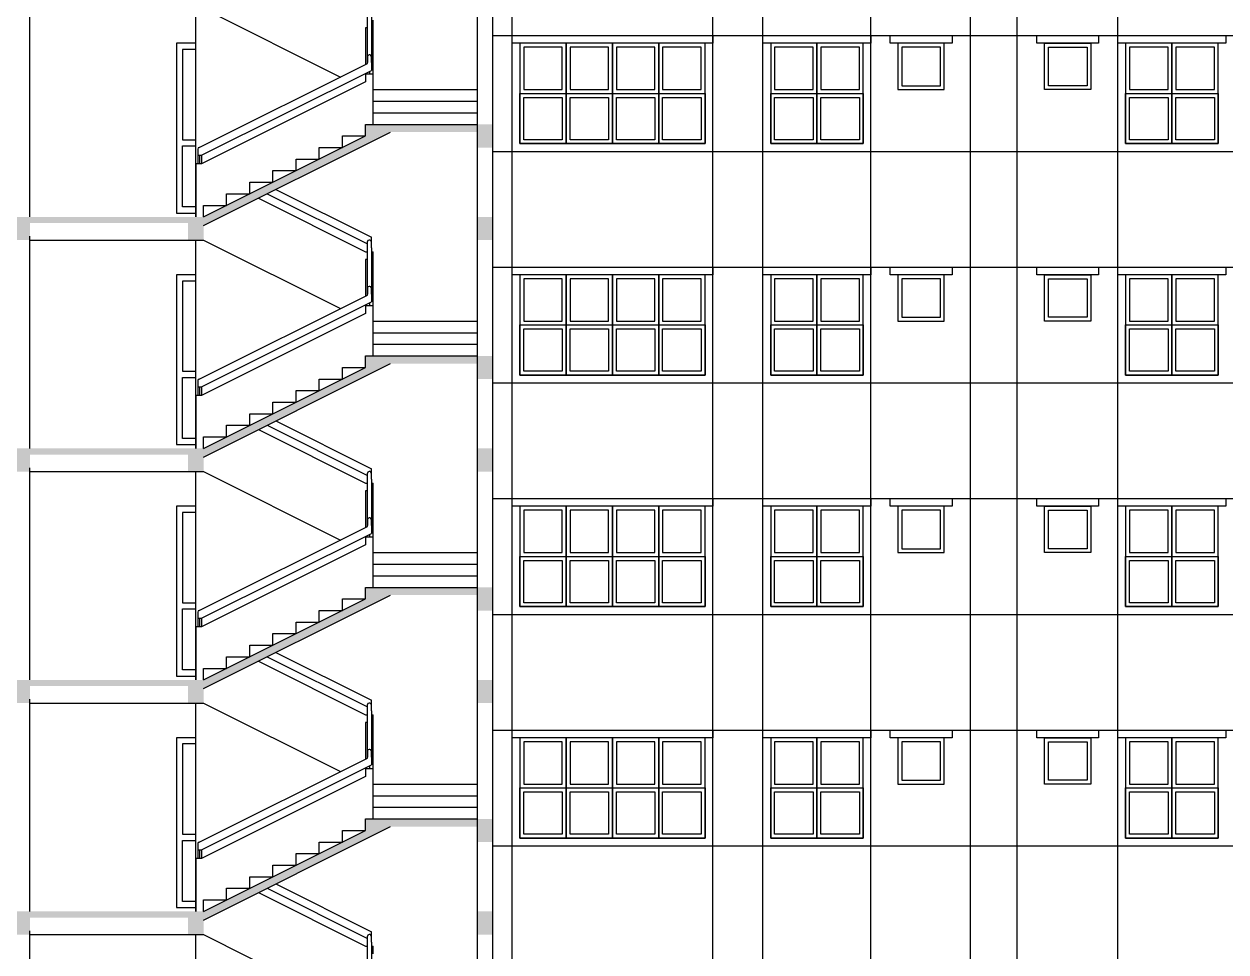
# Model space of a CAD drawing. Extents: x -110475 to -26375, y -22185 to 37215.
# Drawn here: x -92938 to -77363, y 2491 to 14516 of the extents above; entities that cross this region are included whole.
import ezdxf

# ---------------------------------------------------------------- set-up
doc = ezdxf.new("R2010")
doc.units = 0
doc.header["$LTSCALE"] = 800
doc.header["$MEASUREMENT"] = 0
for name, color, linetype in [('BAO', 3, 'CONTINUOUS'), ('CUA', 4, 'CONTINUOUS'), ('mc1', 5, 'CONTINUOUS'), ('MDUNG', 3, 'CONTINUOUS')]:
    doc.layers.add(name, color=color, linetype=linetype)

msp = doc.modelspace()

# ---------------------------------------------------------------- linework, layer by layer
at = {"layer": 'BAO', "color": 3, "linetype": 'Continuous'}
for points in [[(-90612.679, 12016.307), (-90612.679, 12166.307), (-90312.679, 12166.307), (-90312.679, 12316.307), (-90012.679, 12316.307), (-90012.679, 12466.307), (-89712.679, 12466.307), (-89712.679, 12616.307), (-89412.679, 12616.307), (-89412.679, 12766.307), (-89112.679, 12766.307), (-89112.679, 12916.307), (-88812.679, 12916.307), (-88812.679, 13066.307), (-88512.679, 13066.307)], [(-90612.679, 9016.307), (-90612.679, 9166.307), (-90312.679, 9166.307), (-90312.679, 9316.307), (-90012.679, 9316.307), (-90012.679, 9466.307), (-89712.679, 9466.307), (-89712.679, 9616.307), (-89412.679, 9616.307), (-89412.679, 9766.307), (-89112.679, 9766.307), (-89112.679, 9916.307), (-88812.679, 9916.307), (-88812.679, 10066.307), (-88512.679, 10066.307)], [(-90612.679, 6016.307), (-90612.679, 6166.307), (-90312.679, 6166.307), (-90312.679, 6316.307), (-90012.679, 6316.307), (-90012.679, 6466.307), (-89712.679, 6466.307), (-89712.679, 6616.307), (-89412.679, 6616.307), (-89412.679, 6766.307), (-89112.679, 6766.307), (-89112.679, 6916.307), (-88812.679, 6916.307), (-88812.679, 7066.307), (-88512.679, 7066.307)], [(-90612.679, 3016.307), (-90612.679, 3166.307), (-90312.679, 3166.307), (-90312.679, 3316.307), (-90012.679, 3316.307), (-90012.679, 3466.307), (-89712.679, 3466.307), (-89712.679, 3616.307), (-89412.679, 3616.307), (-89412.679, 3766.307), (-89112.679, 3766.307), (-89112.679, 3916.307), (-88812.679, 3916.307), (-88812.679, 4066.307), (-88512.679, 4066.307)]]:
    msp.add_lwpolyline(points, dxfattribs=at)
at = {"layer": 'CUA', "color": 4, "linetype": 'ByBlock'}
for p, q in [((-88487.679, 14003.074), (-88487.679, 14616.307)), ((-88437.679, 14616.307), (-88437.679, 13915.611)), ((-88412.679, 14466.307), (-88412.679, 14566.307)), ((-88487.679, 14466.307), (-88512.679, 14466.307)), ((-88512.679, 14466.307), (-88512.679, 13990.611)), ((-88412.679, 14466.307), (-88437.679, 14466.307)), ((-88412.679, 13216.307), (-88412.679, 14466.307)), ((-90712.679, 14266.307), (-90962.808, 14266.307)), ((-90962.808, 14266.307), (-90962.808, 12066.307)), ((-90712.679, 14186.307), (-90882.808, 14186.307)), ((-90882.808, 14186.307), (-90882.808, 13016.307)), ((-88487.679, 14096.307), (-88487.679, 14016.307)), ((-88457.679, 14116.307), (-88467.679, 14116.307)), ((-88437.679, 14016.307), (-88437.679, 14096.307)), ((-90667.679, 12916.307), (-88487.679, 14003.074)), ((-90637.679, 12815.611), (-88437.679, 13915.611)), ((-88512.679, 13878.111), (-88512.679, 13766.307)), ((-88412.679, 13866.307), (-88512.679, 13866.307)), ((-88462.679, 13903.111), (-88462.679, 13866.307)), ((-88462.679, 13903.111), (-88462.679, 13866.307)), ((-88412.679, 13216.307), (-88412.679, 13866.307)), ((-88412.679, 13666.307), (-87062.808, 13666.307)), ((-88412.679, 13516.307), (-87062.808, 13516.307)), ((-88412.679, 13366.307), (-87062.808, 13366.307)), ((-90882.808, 13016.307), (-90712.679, 13016.307)), ((-90687.679, 12896.307), (-90687.679, 12816.307)), ((-90687.679, 12840.611), (-90687.679, 12703.807)), ((-90687.679, 12816.307), (-90637.679, 12816.307)), ((-90662.679, 12816.307), (-90662.679, 12703.807)), ((-90662.679, 12816.307), (-90662.679, 12703.807)), ((-90637.679, 12816.307), (-90637.679, 12703.807)), ((-90712.679, 12703.807), (-90712.679, 12016.307)), ((-90637.679, 12703.807), (-90712.679, 12703.807)), ((-89788.376, 12316.656), (-88487.679, 11666.307)), ((-89676.573, 12372.557), (-88437.679, 11753.111)), ((-89900.876, 12260.406), (-88512.679, 11566.307)), ((-90962.808, 12066.307), (-90712.679, 12066.307)), ((-88487.679, 11616.307), (-88487.679, 11696.307)), ((-88457.679, 11716.307), (-88467.679, 11716.307)), ((-88437.679, 11616.307), (-88437.679, 11753.111)), ((-88512.679, 11566.307), (-88487.679, 11566.307)), ((-88487.679, 11003.074), (-88487.679, 11616.307)), ((-88437.679, 11616.307), (-88437.679, 10915.611)), ((-88437.679, 11566.307), (-88412.679, 11566.307)), ((-88412.679, 11466.307), (-88412.679, 11566.307)), ((-88487.679, 11466.307), (-88512.679, 11466.307)), ((-88512.679, 11466.307), (-88512.679, 10990.611)), ((-88412.679, 11466.307), (-88437.679, 11466.307)), ((-88412.679, 10216.307), (-88412.679, 11466.307)), ((-90712.679, 11266.307), (-90962.808, 11266.307)), ((-90962.808, 11266.307), (-90962.808, 9066.307)), ((-90712.679, 11186.307), (-90882.808, 11186.307)), ((-90882.808, 11186.307), (-90882.808, 10016.307)), ((-88487.679, 11096.307), (-88487.679, 11016.307)), ((-88457.679, 11116.307), (-88467.679, 11116.307)), ((-88437.679, 11016.307), (-88437.679, 11096.307)), ((-90667.679, 9916.307), (-88487.679, 11003.074)), ((-90637.679, 9815.611), (-88437.679, 10915.611)), ((-88462.679, 10903.111), (-88462.679, 10866.307)), ((-88462.679, 10903.111), (-88462.679, 10866.307)), ((-88512.679, 10878.111), (-88512.679, 10766.307)), ((-88412.679, 10866.307), (-88512.679, 10866.307)), ((-88412.679, 10216.307), (-88412.679, 10866.307)), ((-88412.679, 10666.307), (-87062.808, 10666.307)), ((-88412.679, 10516.307), (-87062.808, 10516.307)), ((-88412.679, 10366.307), (-87062.808, 10366.307)), ((-90882.808, 10016.307), (-90712.679, 10016.307)), ((-90882.808, 9146.307), (-90882.808, 9936.307)), ((-90882.808, 9936.307), (-90712.679, 9936.307)), ((-90687.679, 9896.307), (-90687.679, 9816.307)), ((-90687.679, 9840.611), (-90687.679, 9703.807)), ((-90687.679, 9816.307), (-90637.679, 9816.307)), ((-90662.679, 9816.307), (-90662.679, 9703.807)), ((-90662.679, 9816.307), (-90662.679, 9703.807)), ((-90637.679, 9816.307), (-90637.679, 9703.807)), ((-90712.679, 9703.807), (-90712.679, 9016.307)), ((-90637.679, 9703.807), (-90712.679, 9703.807)), ((-89676.573, 9372.557), (-88437.679, 8753.111)), ((-89900.876, 9260.406), (-88512.679, 8566.307)), ((-89788.376, 9316.656), (-88487.679, 8666.307)), ((-90962.808, 9066.307), (-90712.679, 9066.307)), ((-90712.679, 9146.307), (-90882.808, 9146.307)), ((-88437.679, 8616.307), (-88437.679, 8753.111)), ((-88487.679, 8616.307), (-88487.679, 8696.307)), ((-88487.679, 8003.074), (-88487.679, 8616.307)), ((-88457.679, 8716.307), (-88467.679, 8716.307)), ((-88437.679, 8616.307), (-88437.679, 7915.611)), ((-88512.679, 8566.307), (-88487.679, 8566.307)), ((-88487.679, 8466.307), (-88512.679, 8466.307)), ((-88512.679, 8466.307), (-88512.679, 7990.611)), ((-88437.679, 8566.307), (-88412.679, 8566.307)), ((-88412.679, 8466.307), (-88437.679, 8466.307)), ((-88412.679, 8466.307), (-88412.679, 8566.307)), ((-88412.679, 7216.307), (-88412.679, 8466.307)), ((-90712.679, 8266.307), (-90962.808, 8266.307)), ((-90962.808, 8266.307), (-90962.808, 6066.307)), ((-90712.679, 8186.307), (-90882.808, 8186.307)), ((-90882.808, 8186.307), (-90882.808, 7016.307)), ((-88457.679, 8116.307), (-88467.679, 8116.307)), ((-90667.679, 6916.307), (-88487.679, 8003.074)), ((-88487.679, 8096.307), (-88487.679, 8016.307)), ((-88437.679, 8016.307), (-88437.679, 8096.307)), ((-90637.679, 6815.611), (-88437.679, 7915.611)), ((-88512.679, 7878.111), (-88512.679, 7766.307)), ((-88412.679, 7866.307), (-88512.679, 7866.307)), ((-88462.679, 7903.111), (-88462.679, 7866.307)), ((-88462.679, 7903.111), (-88462.679, 7866.307)), ((-88412.679, 7216.307), (-88412.679, 7866.307)), ((-88412.679, 7666.307), (-87062.808, 7666.307)), ((-88412.679, 7516.307), (-87062.808, 7516.307)), ((-88412.679, 7366.307), (-87062.808, 7366.307)), ((-90882.808, 7016.307), (-90712.679, 7016.307)), ((-90687.679, 6896.307), (-90687.679, 6816.307)), ((-90712.679, 6703.807), (-90712.679, 6016.307)), ((-90637.679, 6703.807), (-90712.679, 6703.807)), ((-90687.679, 6840.611), (-90687.679, 6703.807)), ((-90687.679, 6816.307), (-90637.679, 6816.307)), ((-90662.679, 6816.307), (-90662.679, 6703.807)), ((-90662.679, 6816.307), (-90662.679, 6703.807)), ((-90637.679, 6816.307), (-90637.679, 6703.807)), ((-89900.876, 6260.406), (-88512.679, 5566.307)), ((-89788.376, 6316.656), (-88487.679, 5666.307)), ((-89676.573, 6372.557), (-88437.679, 5753.111)), ((-90962.808, 6066.307), (-90712.679, 6066.307)), ((-88487.679, 5616.307), (-88487.679, 5696.307)), ((-88487.679, 5003.074), (-88487.679, 5616.307)), ((-88457.679, 5716.307), (-88467.679, 5716.307)), ((-88437.679, 5616.307), (-88437.679, 5753.111)), ((-88437.679, 5616.307), (-88437.679, 4915.611)), ((-88512.679, 5566.307), (-88487.679, 5566.307)), ((-88487.679, 5466.307), (-88512.679, 5466.307)), ((-88512.679, 5466.307), (-88512.679, 4990.611)), ((-88437.679, 5566.307), (-88412.679, 5566.307)), ((-88412.679, 5466.307), (-88437.679, 5466.307)), ((-88412.679, 5466.307), (-88412.679, 5566.307)), ((-88412.679, 4216.307), (-88412.679, 5466.307)), ((-90712.679, 5266.307), (-90962.808, 5266.307)), ((-90962.808, 5266.307), (-90962.808, 3066.307)), ((-90712.679, 5186.307), (-90882.808, 5186.307)), ((-90882.808, 5186.307), (-90882.808, 4016.307)), ((-90667.679, 3916.307), (-88487.679, 5003.074)), ((-88487.679, 5096.307), (-88487.679, 5016.307)), ((-88457.679, 5116.307), (-88467.679, 5116.307)), ((-88437.679, 5016.307), (-88437.679, 5096.307)), ((-90637.679, 3815.611), (-88437.679, 4915.611)), ((-88512.679, 4878.111), (-88512.679, 4766.307)), ((-88412.679, 4866.307), (-88512.679, 4866.307)), ((-88462.679, 4903.111), (-88462.679, 4866.307)), ((-88462.679, 4903.111), (-88462.679, 4866.307)), ((-88412.679, 4216.307), (-88412.679, 4866.307)), ((-88412.679, 4666.307), (-87062.808, 4666.307)), ((-88412.679, 4516.307), (-87062.808, 4516.307)), ((-88412.679, 4366.307), (-87062.808, 4366.307)), ((-90882.808, 4016.307), (-90712.679, 4016.307)), ((-90882.808, 3146.307), (-90882.808, 3936.307)), ((-90882.808, 3936.307), (-90712.679, 3936.307)), ((-90687.679, 3896.307), (-90687.679, 3816.307)), ((-90687.679, 3840.611), (-90687.679, 3703.807)), ((-90687.679, 3816.307), (-90637.679, 3816.307)), ((-90662.679, 3816.307), (-90662.679, 3703.807)), ((-90662.679, 3816.307), (-90662.679, 3703.807)), ((-90637.679, 3816.307), (-90637.679, 3703.807)), ((-90712.679, 3703.807), (-90712.679, 3016.307)), ((-90637.679, 3703.807), (-90712.679, 3703.807)), ((-89788.376, 3316.656), (-88487.679, 2666.307)), ((-89676.573, 3372.557), (-88437.679, 2753.111)), ((-90712.679, 3146.307), (-90882.808, 3146.307)), ((-89900.876, 3260.406), (-88512.679, 2566.307)), ((-90962.808, 3066.307), (-90712.679, 3066.307)), ((-88487.679, 2616.307), (-88487.679, 2696.307)), ((-88457.679, 2716.307), (-88467.679, 2716.307)), ((-88437.679, 2616.307), (-88437.679, 2753.111)), ((-88512.679, 2566.307), (-88487.679, 2566.307)), ((-88487.679, 2003.074), (-88487.679, 2616.307)), ((-88437.679, 2616.307), (-88437.679, 1915.611)), ((-88437.679, 2566.307), (-88412.679, 2566.307)), ((-88412.679, 2466.307), (-88412.679, 2566.307))]:
    msp.add_line(p, q, dxfattribs=at)
at = {"layer": 'CUA', "color": 4}
for points in [[(-86612.808, 14366.307), (-84012.808, 14366.307), (-84012.808, 14266.307), (-86612.808, 14266.307)], [(-83362.808, 14366.307), (-81962.808, 14366.307), (-81962.808, 14266.307), (-83362.808, 14266.307)], [(-81712.808, 14366.307), (-80912.808, 14366.307), (-80912.808, 14266.307), (-81712.808, 14266.307)], [(-79812.808, 14366.307), (-79012.808, 14366.307), (-79012.808, 14266.307), (-79812.808, 14266.307)], [(-78762.808, 14366.307), (-77362.808, 14366.307), (-77362.808, 14266.307), (-78762.808, 14266.307)], [(-86512.808, 12966.307), (-84112.808, 12966.307), (-84112.808, 14266.307), (-86512.808, 14266.307)], [(-85912.808, 14266.307), (-86512.808, 14266.307), (-86512.808, 13616.307), (-85912.808, 13616.307)], [(-85962.808, 14216.307), (-86462.808, 14216.307), (-86462.808, 13666.307), (-85962.808, 13666.307)], [(-85312.808, 14266.307), (-85912.808, 14266.307), (-85912.808, 13616.307), (-85312.808, 13616.307)], [(-85362.808, 14216.307), (-85862.808, 14216.307), (-85862.808, 13666.307), (-85362.808, 13666.307)], [(-84712.808, 14266.307), (-85312.808, 14266.307), (-85312.808, 13616.307), (-84712.808, 13616.307)], [(-84762.808, 14216.307), (-85262.808, 14216.307), (-85262.808, 13666.307), (-84762.808, 13666.307)], [(-84112.808, 14266.307), (-84712.808, 14266.307), (-84712.808, 13616.307), (-84112.808, 13616.307)], [(-84162.808, 14216.307), (-84662.808, 14216.307), (-84662.808, 13666.307), (-84162.808, 13666.307)], [(-82662.808, 14266.307), (-83262.808, 14266.307), (-83262.808, 13616.307), (-82662.808, 13616.307)], [(-82712.808, 14216.307), (-83212.808, 14216.307), (-83212.808, 13666.307), (-82712.808, 13666.307)], [(-82062.808, 14266.307), (-82662.808, 14266.307), (-82662.808, 13616.307), (-82062.808, 13616.307)], [(-82112.808, 14216.307), (-82612.808, 14216.307), (-82612.808, 13666.307), (-82112.808, 13666.307)], [(-78062.808, 14266.307), (-78662.808, 14266.307), (-78662.808, 13616.307), (-78062.808, 13616.307)], [(-78112.808, 14216.307), (-78612.808, 14216.307), (-78612.808, 13666.307), (-78112.808, 13666.307)], [(-77462.808, 14266.307), (-78062.808, 14266.307), (-78062.808, 13616.307), (-77462.808, 13616.307)], [(-77512.808, 14216.307), (-78012.808, 14216.307), (-78012.808, 13666.307), (-77512.808, 13666.307)], [(-85912.808, 12966.307), (-86512.808, 12966.307), (-86512.808, 13616.307), (-85912.808, 13616.307)], [(-85962.808, 13016.307), (-86462.808, 13016.307), (-86462.808, 13566.307), (-85962.808, 13566.307)], [(-85312.808, 12966.307), (-85912.808, 12966.307), (-85912.808, 13616.307), (-85312.808, 13616.307)], [(-85362.808, 13016.307), (-85862.808, 13016.307), (-85862.808, 13566.307), (-85362.808, 13566.307)], [(-84712.808, 12966.307), (-85312.808, 12966.307), (-85312.808, 13616.307), (-84712.808, 13616.307)], [(-84762.808, 13016.307), (-85262.808, 13016.307), (-85262.808, 13566.307), (-84762.808, 13566.307)], [(-84112.808, 12966.307), (-84712.808, 12966.307), (-84712.808, 13616.307), (-84112.808, 13616.307)], [(-84162.808, 13016.307), (-84662.808, 13016.307), (-84662.808, 13566.307), (-84162.808, 13566.307)], [(-82662.808, 12966.307), (-83262.808, 12966.307), (-83262.808, 13616.307), (-82662.808, 13616.307)], [(-82712.808, 13016.307), (-83212.808, 13016.307), (-83212.808, 13566.307), (-82712.808, 13566.307)], [(-82062.808, 12966.307), (-82662.808, 12966.307), (-82662.808, 13616.307), (-82062.808, 13616.307)], [(-82112.808, 13016.307), (-82612.808, 13016.307), (-82612.808, 13566.307), (-82112.808, 13566.307)], [(-78062.808, 12966.307), (-78662.808, 12966.307), (-78662.808, 13616.307), (-78062.808, 13616.307)], [(-78112.808, 13016.307), (-78612.808, 13016.307), (-78612.808, 13566.307), (-78112.808, 13566.307)], [(-77462.808, 12966.307), (-78062.808, 12966.307), (-78062.808, 13616.307), (-77462.808, 13616.307)], [(-77512.808, 13016.307), (-78012.808, 13016.307), (-78012.808, 13566.307), (-77512.808, 13566.307)], [(-86612.808, 11366.307), (-84012.808, 11366.307), (-84012.808, 11266.307), (-86612.808, 11266.307)], [(-86512.808, 9966.307), (-84112.808, 9966.307), (-84112.808, 11266.307), (-86512.808, 11266.307)], [(-85912.808, 11266.307), (-86512.808, 11266.307), (-86512.808, 10616.307), (-85912.808, 10616.307)], [(-85962.808, 11216.307), (-86462.808, 11216.307), (-86462.808, 10666.307), (-85962.808, 10666.307)], [(-85312.808, 11266.307), (-85912.808, 11266.307), (-85912.808, 10616.307), (-85312.808, 10616.307)], [(-85362.808, 11216.307), (-85862.808, 11216.307), (-85862.808, 10666.307), (-85362.808, 10666.307)], [(-84712.808, 11266.307), (-85312.808, 11266.307), (-85312.808, 10616.307), (-84712.808, 10616.307)], [(-84762.808, 11216.307), (-85262.808, 11216.307), (-85262.808, 10666.307), (-84762.808, 10666.307)], [(-84112.808, 11266.307), (-84712.808, 11266.307), (-84712.808, 10616.307), (-84112.808, 10616.307)], [(-84162.808, 11216.307), (-84662.808, 11216.307), (-84662.808, 10666.307), (-84162.808, 10666.307)], [(-83362.808, 11366.307), (-81962.808, 11366.307), (-81962.808, 11266.307), (-83362.808, 11266.307)], [(-82662.808, 11266.307), (-83262.808, 11266.307), (-83262.808, 10616.307), (-82662.808, 10616.307)], [(-82712.808, 11216.307), (-83212.808, 11216.307), (-83212.808, 10666.307), (-82712.808, 10666.307)], [(-82062.808, 11266.307), (-82662.808, 11266.307), (-82662.808, 10616.307), (-82062.808, 10616.307)], [(-82112.808, 11216.307), (-82612.808, 11216.307), (-82612.808, 10666.307), (-82112.808, 10666.307)], [(-81712.808, 11366.307), (-80912.808, 11366.307), (-80912.808, 11266.307), (-81712.808, 11266.307)], [(-79812.808, 11366.307), (-79012.808, 11366.307), (-79012.808, 11266.307), (-79812.808, 11266.307)], [(-78762.808, 11366.307), (-77362.808, 11366.307), (-77362.808, 11266.307), (-78762.808, 11266.307)], [(-78062.808, 11266.307), (-78662.808, 11266.307), (-78662.808, 10616.307), (-78062.808, 10616.307)], [(-78112.808, 11216.307), (-78612.808, 11216.307), (-78612.808, 10666.307), (-78112.808, 10666.307)], [(-77462.808, 11266.307), (-78062.808, 11266.307), (-78062.808, 10616.307), (-77462.808, 10616.307)], [(-77512.808, 11216.307), (-78012.808, 11216.307), (-78012.808, 10666.307), (-77512.808, 10666.307)], [(-85912.808, 9966.307), (-86512.808, 9966.307), (-86512.808, 10616.307), (-85912.808, 10616.307)], [(-85312.808, 9966.307), (-85912.808, 9966.307), (-85912.808, 10616.307), (-85312.808, 10616.307)], [(-84712.808, 9966.307), (-85312.808, 9966.307), (-85312.808, 10616.307), (-84712.808, 10616.307)], [(-84112.808, 9966.307), (-84712.808, 9966.307), (-84712.808, 10616.307), (-84112.808, 10616.307)], [(-82662.808, 9966.307), (-83262.808, 9966.307), (-83262.808, 10616.307), (-82662.808, 10616.307)], [(-82062.808, 9966.307), (-82662.808, 9966.307), (-82662.808, 10616.307), (-82062.808, 10616.307)], [(-78062.808, 9966.307), (-78662.808, 9966.307), (-78662.808, 10616.307), (-78062.808, 10616.307)], [(-77462.808, 9966.307), (-78062.808, 9966.307), (-78062.808, 10616.307), (-77462.808, 10616.307)], [(-85962.808, 10016.307), (-86462.808, 10016.307), (-86462.808, 10566.307), (-85962.808, 10566.307)], [(-85362.808, 10016.307), (-85862.808, 10016.307), (-85862.808, 10566.307), (-85362.808, 10566.307)], [(-84762.808, 10016.307), (-85262.808, 10016.307), (-85262.808, 10566.307), (-84762.808, 10566.307)], [(-84162.808, 10016.307), (-84662.808, 10016.307), (-84662.808, 10566.307), (-84162.808, 10566.307)], [(-82712.808, 10016.307), (-83212.808, 10016.307), (-83212.808, 10566.307), (-82712.808, 10566.307)], [(-82112.808, 10016.307), (-82612.808, 10016.307), (-82612.808, 10566.307), (-82112.808, 10566.307)], [(-78112.808, 10016.307), (-78612.808, 10016.307), (-78612.808, 10566.307), (-78112.808, 10566.307)], [(-77512.808, 10016.307), (-78012.808, 10016.307), (-78012.808, 10566.307), (-77512.808, 10566.307)], [(-86612.808, 8366.307), (-84012.808, 8366.307), (-84012.808, 8266.307), (-86612.808, 8266.307)], [(-86512.808, 6966.307), (-84112.808, 6966.307), (-84112.808, 8266.307), (-86512.808, 8266.307)], [(-85912.808, 8266.307), (-86512.808, 8266.307), (-86512.808, 7616.307), (-85912.808, 7616.307)], [(-85312.808, 8266.307), (-85912.808, 8266.307), (-85912.808, 7616.307), (-85312.808, 7616.307)], [(-84712.808, 8266.307), (-85312.808, 8266.307), (-85312.808, 7616.307), (-84712.808, 7616.307)], [(-84112.808, 8266.307), (-84712.808, 8266.307), (-84712.808, 7616.307), (-84112.808, 7616.307)], [(-83362.808, 8366.307), (-81962.808, 8366.307), (-81962.808, 8266.307), (-83362.808, 8266.307)], [(-82662.808, 8266.307), (-83262.808, 8266.307), (-83262.808, 7616.307), (-82662.808, 7616.307)], [(-82062.808, 8266.307), (-82662.808, 8266.307), (-82662.808, 7616.307), (-82062.808, 7616.307)], [(-81712.808, 8366.307), (-80912.808, 8366.307), (-80912.808, 8266.307), (-81712.808, 8266.307)], [(-79812.808, 8366.307), (-79012.808, 8366.307), (-79012.808, 8266.307), (-79812.808, 8266.307)], [(-78762.808, 8366.307), (-77362.808, 8366.307), (-77362.808, 8266.307), (-78762.808, 8266.307)], [(-78062.808, 8266.307), (-78662.808, 8266.307), (-78662.808, 7616.307), (-78062.808, 7616.307)], [(-77462.808, 8266.307), (-78062.808, 8266.307), (-78062.808, 7616.307), (-77462.808, 7616.307)], [(-85962.808, 8216.307), (-86462.808, 8216.307), (-86462.808, 7666.307), (-85962.808, 7666.307)], [(-85362.808, 8216.307), (-85862.808, 8216.307), (-85862.808, 7666.307), (-85362.808, 7666.307)], [(-84762.808, 8216.307), (-85262.808, 8216.307), (-85262.808, 7666.307), (-84762.808, 7666.307)], [(-84162.808, 8216.307), (-84662.808, 8216.307), (-84662.808, 7666.307), (-84162.808, 7666.307)], [(-82712.808, 8216.307), (-83212.808, 8216.307), (-83212.808, 7666.307), (-82712.808, 7666.307)], [(-82112.808, 8216.307), (-82612.808, 8216.307), (-82612.808, 7666.307), (-82112.808, 7666.307)], [(-78112.808, 8216.307), (-78612.808, 8216.307), (-78612.808, 7666.307), (-78112.808, 7666.307)], [(-77512.808, 8216.307), (-78012.808, 8216.307), (-78012.808, 7666.307), (-77512.808, 7666.307)], [(-85912.808, 6966.307), (-86512.808, 6966.307), (-86512.808, 7616.307), (-85912.808, 7616.307)], [(-85962.808, 7016.307), (-86462.808, 7016.307), (-86462.808, 7566.307), (-85962.808, 7566.307)], [(-85312.808, 6966.307), (-85912.808, 6966.307), (-85912.808, 7616.307), (-85312.808, 7616.307)], [(-85362.808, 7016.307), (-85862.808, 7016.307), (-85862.808, 7566.307), (-85362.808, 7566.307)], [(-84712.808, 6966.307), (-85312.808, 6966.307), (-85312.808, 7616.307), (-84712.808, 7616.307)], [(-84762.808, 7016.307), (-85262.808, 7016.307), (-85262.808, 7566.307), (-84762.808, 7566.307)], [(-84112.808, 6966.307), (-84712.808, 6966.307), (-84712.808, 7616.307), (-84112.808, 7616.307)], [(-84162.808, 7016.307), (-84662.808, 7016.307), (-84662.808, 7566.307), (-84162.808, 7566.307)], [(-82662.808, 6966.307), (-83262.808, 6966.307), (-83262.808, 7616.307), (-82662.808, 7616.307)], [(-82712.808, 7016.307), (-83212.808, 7016.307), (-83212.808, 7566.307), (-82712.808, 7566.307)], [(-82062.808, 6966.307), (-82662.808, 6966.307), (-82662.808, 7616.307), (-82062.808, 7616.307)], [(-82112.808, 7016.307), (-82612.808, 7016.307), (-82612.808, 7566.307), (-82112.808, 7566.307)], [(-78062.808, 6966.307), (-78662.808, 6966.307), (-78662.808, 7616.307), (-78062.808, 7616.307)], [(-78112.808, 7016.307), (-78612.808, 7016.307), (-78612.808, 7566.307), (-78112.808, 7566.307)], [(-77462.808, 6966.307), (-78062.808, 6966.307), (-78062.808, 7616.307), (-77462.808, 7616.307)], [(-77512.808, 7016.307), (-78012.808, 7016.307), (-78012.808, 7566.307), (-77512.808, 7566.307)], [(-86612.808, 5366.307), (-84012.808, 5366.307), (-84012.808, 5266.307), (-86612.808, 5266.307)], [(-83362.808, 5366.307), (-81962.808, 5366.307), (-81962.808, 5266.307), (-83362.808, 5266.307)], [(-81712.808, 5366.307), (-80912.808, 5366.307), (-80912.808, 5266.307), (-81712.808, 5266.307)], [(-79812.808, 5366.307), (-79012.808, 5366.307), (-79012.808, 5266.307), (-79812.808, 5266.307)], [(-78762.808, 5366.307), (-77362.808, 5366.307), (-77362.808, 5266.307), (-78762.808, 5266.307)], [(-86512.808, 3966.307), (-84112.808, 3966.307), (-84112.808, 5266.307), (-86512.808, 5266.307)], [(-85912.808, 5266.307), (-86512.808, 5266.307), (-86512.808, 4616.307), (-85912.808, 4616.307)], [(-85962.808, 5216.307), (-86462.808, 5216.307), (-86462.808, 4666.307), (-85962.808, 4666.307)], [(-85312.808, 5266.307), (-85912.808, 5266.307), (-85912.808, 4616.307), (-85312.808, 4616.307)], [(-85362.808, 5216.307), (-85862.808, 5216.307), (-85862.808, 4666.307), (-85362.808, 4666.307)], [(-84712.808, 5266.307), (-85312.808, 5266.307), (-85312.808, 4616.307), (-84712.808, 4616.307)], [(-84762.808, 5216.307), (-85262.808, 5216.307), (-85262.808, 4666.307), (-84762.808, 4666.307)], [(-84112.808, 5266.307), (-84712.808, 5266.307), (-84712.808, 4616.307), (-84112.808, 4616.307)], [(-84162.808, 5216.307), (-84662.808, 5216.307), (-84662.808, 4666.307), (-84162.808, 4666.307)], [(-82662.808, 5266.307), (-83262.808, 5266.307), (-83262.808, 4616.307), (-82662.808, 4616.307)], [(-82712.808, 5216.307), (-83212.808, 5216.307), (-83212.808, 4666.307), (-82712.808, 4666.307)], [(-82062.808, 5266.307), (-82662.808, 5266.307), (-82662.808, 4616.307), (-82062.808, 4616.307)], [(-82112.808, 5216.307), (-82612.808, 5216.307), (-82612.808, 4666.307), (-82112.808, 4666.307)], [(-78062.808, 5266.307), (-78662.808, 5266.307), (-78662.808, 4616.307), (-78062.808, 4616.307)], [(-78112.808, 5216.307), (-78612.808, 5216.307), (-78612.808, 4666.307), (-78112.808, 4666.307)], [(-77462.808, 5266.307), (-78062.808, 5266.307), (-78062.808, 4616.307), (-77462.808, 4616.307)], [(-77512.808, 5216.307), (-78012.808, 5216.307), (-78012.808, 4666.307), (-77512.808, 4666.307)], [(-85912.808, 3966.307), (-86512.808, 3966.307), (-86512.808, 4616.307), (-85912.808, 4616.307)], [(-85962.808, 4016.307), (-86462.808, 4016.307), (-86462.808, 4566.307), (-85962.808, 4566.307)], [(-85312.808, 3966.307), (-85912.808, 3966.307), (-85912.808, 4616.307), (-85312.808, 4616.307)], [(-85362.808, 4016.307), (-85862.808, 4016.307), (-85862.808, 4566.307), (-85362.808, 4566.307)], [(-84712.808, 3966.307), (-85312.808, 3966.307), (-85312.808, 4616.307), (-84712.808, 4616.307)], [(-84762.808, 4016.307), (-85262.808, 4016.307), (-85262.808, 4566.307), (-84762.808, 4566.307)], [(-84112.808, 3966.307), (-84712.808, 3966.307), (-84712.808, 4616.307), (-84112.808, 4616.307)], [(-84162.808, 4016.307), (-84662.808, 4016.307), (-84662.808, 4566.307), (-84162.808, 4566.307)], [(-82662.808, 3966.307), (-83262.808, 3966.307), (-83262.808, 4616.307), (-82662.808, 4616.307)], [(-82712.808, 4016.307), (-83212.808, 4016.307), (-83212.808, 4566.307), (-82712.808, 4566.307)], [(-82062.808, 3966.307), (-82662.808, 3966.307), (-82662.808, 4616.307), (-82062.808, 4616.307)], [(-82112.808, 4016.307), (-82612.808, 4016.307), (-82612.808, 4566.307), (-82112.808, 4566.307)], [(-78062.808, 3966.307), (-78662.808, 3966.307), (-78662.808, 4616.307), (-78062.808, 4616.307)], [(-78112.808, 4016.307), (-78612.808, 4016.307), (-78612.808, 4566.307), (-78112.808, 4566.307)], [(-77462.808, 3966.307), (-78062.808, 3966.307), (-78062.808, 4616.307), (-77462.808, 4616.307)], [(-77512.808, 4016.307), (-78012.808, 4016.307), (-78012.808, 4566.307), (-77512.808, 4566.307)]]:
    msp.add_lwpolyline(points, close=True, dxfattribs=at)
at = {"layer": 'CUA', "color": 4, "linetype": 'ByBlock'}
for points in [[(-83262.808, 12966.307), (-82062.808, 12966.307), (-82062.808, 14266.307), (-83262.808, 14266.307)], [(-81612.808, 13666.307), (-81012.808, 13666.307), (-81012.808, 14266.307), (-81612.808, 14266.307)], [(-81562.808, 13716.307), (-81062.808, 13716.307), (-81062.808, 14216.307), (-81562.808, 14216.307)], [(-79112.808, 13666.307), (-79712.808, 13666.307), (-79712.808, 14266.307), (-79112.808, 14266.307)], [(-79162.808, 13716.307), (-79662.808, 13716.307), (-79662.808, 14216.307), (-79162.808, 14216.307)], [(-78662.808, 12966.307), (-77462.808, 12966.307), (-77462.808, 14266.307), (-78662.808, 14266.307)], [(-83262.808, 9966.307), (-82062.808, 9966.307), (-82062.808, 11266.307), (-83262.808, 11266.307)], [(-81612.808, 10666.307), (-81012.808, 10666.307), (-81012.808, 11266.307), (-81612.808, 11266.307)], [(-81562.808, 10716.307), (-81062.808, 10716.307), (-81062.808, 11216.307), (-81562.808, 11216.307)], [(-79112.808, 10666.307), (-79712.808, 10666.307), (-79712.808, 11266.307), (-79112.808, 11266.307)], [(-79162.808, 10716.307), (-79662.808, 10716.307), (-79662.808, 11216.307), (-79162.808, 11216.307)], [(-78662.808, 9966.307), (-77462.808, 9966.307), (-77462.808, 11266.307), (-78662.808, 11266.307)], [(-83262.808, 6966.307), (-82062.808, 6966.307), (-82062.808, 8266.307), (-83262.808, 8266.307)], [(-81612.808, 7666.307), (-81012.808, 7666.307), (-81012.808, 8266.307), (-81612.808, 8266.307)], [(-79112.808, 7666.307), (-79712.808, 7666.307), (-79712.808, 8266.307), (-79112.808, 8266.307)], [(-78662.808, 6966.307), (-77462.808, 6966.307), (-77462.808, 8266.307), (-78662.808, 8266.307)], [(-81562.808, 7716.307), (-81062.808, 7716.307), (-81062.808, 8216.307), (-81562.808, 8216.307)], [(-79162.808, 7716.307), (-79662.808, 7716.307), (-79662.808, 8216.307), (-79162.808, 8216.307)], [(-83262.808, 3966.307), (-82062.808, 3966.307), (-82062.808, 5266.307), (-83262.808, 5266.307)], [(-81612.808, 4666.307), (-81012.808, 4666.307), (-81012.808, 5266.307), (-81612.808, 5266.307)], [(-81562.808, 4716.307), (-81062.808, 4716.307), (-81062.808, 5216.307), (-81562.808, 5216.307)], [(-79112.808, 4666.307), (-79712.808, 4666.307), (-79712.808, 5266.307), (-79112.808, 5266.307)], [(-79162.808, 4716.307), (-79662.808, 4716.307), (-79662.808, 5216.307), (-79162.808, 5216.307)], [(-78662.808, 3966.307), (-77462.808, 3966.307), (-77462.808, 5266.307), (-78662.808, 5266.307)]]:
    msp.add_lwpolyline(points, close=True, dxfattribs=at)
for points in [[(-88412.679, 13216.307), (-88412.679, 13216.307), (-88412.679, 13866.307), (-88512.679, 13866.307), (-88512.679, 13766.307), (-90637.679, 12703.807)], [(-90712.679, 12146.307), (-90882.808, 12146.307), (-90882.808, 12936.307), (-90712.679, 12936.307)], [(-88412.679, 10216.307), (-88412.679, 10216.307), (-88412.679, 10866.307), (-88512.679, 10866.307), (-88512.679, 10766.307), (-90637.679, 9703.807)], [(-88412.679, 7216.307), (-88412.679, 7216.307), (-88412.679, 7866.307), (-88512.679, 7866.307), (-88512.679, 7766.307), (-90637.679, 6703.807)], [(-90712.679, 6146.307), (-90882.808, 6146.307), (-90882.808, 6936.307), (-90712.679, 6936.307)], [(-88412.679, 4216.307), (-88412.679, 4216.307), (-88412.679, 4866.307), (-88512.679, 4866.307), (-88512.679, 4766.307), (-90637.679, 3703.807)]]:
    msp.add_lwpolyline(points, dxfattribs=at)
for centre, start, end in [((-88467.679, 14096.307), 90, 180), ((-88457.679, 14096.307), 0, 90), ((-90667.679, 12896.307), 90, 180), ((-88467.679, 11696.307), 90, 180), ((-88457.679, 11696.307), 0, 90), ((-88467.679, 11096.307), 90, 180), ((-88457.679, 11096.307), 0, 90), ((-90667.679, 9896.307), 90, 180), ((-88467.679, 8696.307), 90, 180), ((-88457.679, 8696.307), 0, 90), ((-88467.679, 8096.307), 90, 180), ((-88457.679, 8096.307), 0, 90), ((-90667.679, 6896.307), 90, 180), ((-88467.679, 5696.307), 90, 180), ((-88457.679, 5696.307), 0, 90), ((-88467.679, 5096.307), 90, 180), ((-88457.679, 5096.307), 0, 90), ((-90667.679, 3896.307), 90, 180), ((-88467.679, 2696.307), 90, 180), ((-88457.679, 2696.307), 0, 90)]:
    msp.add_arc(centre, 20, start, end, dxfattribs=at)
at = {"layer": 'mc1', "color": 5}
for p, q in [((-90612.679, 11904.504), (-88189.073, 13116.307)), ((-90612.679, 12016.307), (-88512.679, 13066.307)), ((-90612.679, 8904.504), (-88189.073, 10116.307)), ((-90612.679, 9016.307), (-88512.679, 10066.307)), ((-90612.679, 5904.504), (-88189.073, 7116.307)), ((-90612.679, 6016.307), (-88512.679, 7066.307)), ((-90612.679, 2904.504), (-88189.073, 4116.307)), ((-90612.679, 3016.307), (-88512.679, 4066.307))]:
    msp.add_line(p, q, dxfattribs=at)
for points in [[(-88512.679, 13066.307), (-88512.679, 13216.307), (-87062.808, 13216.307)], [(-88512.679, 10066.307), (-88512.679, 10216.307), (-87062.808, 10216.307)], [(-88512.679, 7066.307), (-88512.679, 7216.307), (-87062.808, 7216.307)], [(-88512.679, 4066.307), (-88512.679, 4216.307), (-87062.808, 4216.307)]]:
    msp.add_lwpolyline(points, dxfattribs=at)
for points in [[(-90612.679, 11904.504), (-90612.679, 12016.307), (-88189.073, 13116.307), (-88512.679, 13066.307)], [(-88512.679, 13116.307), (-88512.679, 13216.307), (-87062.808, 13116.307), (-87062.808, 13216.307)], [(-88512.679, 13066.307), (-88512.679, 13116.307), (-88189.073, 13116.307)], [(-88512.679, 10116.307), (-88512.679, 10216.307), (-87062.808, 10116.307), (-87062.808, 10216.307)], [(-90612.679, 8904.504), (-90612.679, 9016.307), (-88189.073, 10116.307), (-88512.679, 10066.307)], [(-88512.679, 10066.307), (-88512.679, 10116.307), (-88189.073, 10116.307)], [(-88512.679, 7116.307), (-88512.679, 7216.307), (-87062.808, 7116.307), (-87062.808, 7216.307)], [(-90612.679, 5904.504), (-90612.679, 6016.307), (-88189.073, 7116.307), (-88512.679, 7066.307)], [(-88512.679, 7066.307), (-88512.679, 7116.307), (-88189.073, 7116.307)], [(-88512.679, 4116.307), (-88512.679, 4216.307), (-87062.808, 4116.307), (-87062.808, 4216.307)], [(-90612.679, 2904.504), (-90612.679, 3016.307), (-88189.073, 4116.307), (-88512.679, 4066.307)], [(-88512.679, 4066.307), (-88512.679, 4116.307), (-88189.073, 4116.307)]]:
    msp.add_solid(points, dxfattribs=at)
at = {"layer": 'mc1', "color": 5, "linetype": 'ByBlock'}
for points in [[(-87062.808, 13216.307), (-86862.808, 13216.307), (-87062.808, 12916.307), (-86862.808, 12916.307)], [(-93062.808, 12016.307), (-92862.808, 12016.307), (-93062.808, 11716.307), (-92862.808, 11716.307)], [(-92862.808, 12016.307), (-90812.679, 12016.307), (-92862.808, 11936.307), (-90812.679, 11936.307)], [(-90812.679, 12016.307), (-90612.679, 12016.307), (-90812.679, 11716.307), (-90612.679, 11716.307)], [(-87062.808, 12016.307), (-86862.808, 12016.307), (-87062.808, 11716.307), (-86862.808, 11716.307)], [(-87062.808, 10216.307), (-86862.808, 10216.307), (-87062.808, 9916.307), (-86862.808, 9916.307)], [(-93062.808, 9016.307), (-92862.808, 9016.307), (-93062.808, 8716.307), (-92862.808, 8716.307)], [(-92862.808, 9016.307), (-90812.679, 9016.307), (-92862.808, 8936.307), (-90812.679, 8936.307)], [(-90812.679, 9016.307), (-90612.679, 9016.307), (-90812.679, 8716.307), (-90612.679, 8716.307)], [(-87062.808, 9016.307), (-86862.808, 9016.307), (-87062.808, 8716.307), (-86862.808, 8716.307)], [(-87062.808, 7216.307), (-86862.808, 7216.307), (-87062.808, 6916.307), (-86862.808, 6916.307)], [(-93062.808, 6016.307), (-92862.808, 6016.307), (-93062.808, 5716.307), (-92862.808, 5716.307)], [(-92862.808, 6016.307), (-90812.679, 6016.307), (-92862.808, 5936.307), (-90812.679, 5936.307)], [(-90812.679, 6016.307), (-90612.679, 6016.307), (-90812.679, 5716.307), (-90612.679, 5716.307)], [(-87062.808, 6016.307), (-86862.808, 6016.307), (-87062.808, 5716.307), (-86862.808, 5716.307)], [(-87062.808, 4216.307), (-86862.808, 4216.307), (-87062.808, 3916.307), (-86862.808, 3916.307)], [(-93062.808, 3016.307), (-92862.808, 3016.307), (-93062.808, 2716.307), (-92862.808, 2716.307)], [(-92862.808, 3016.307), (-90812.679, 3016.307), (-92862.808, 2936.307), (-90812.679, 2936.307)], [(-90812.679, 3016.307), (-90612.679, 3016.307), (-90812.679, 2716.307), (-90612.679, 2716.307)], [(-87062.808, 3016.307), (-86862.808, 3016.307), (-87062.808, 2716.307), (-86862.808, 2716.307)]]:
    msp.add_solid(points, dxfattribs=at)
at = {"layer": 'MDUNG', "color": 3}
for p, q in [((-86612.808, -3283.693), (-86612.808, 23366.307)), ((-84012.808, -3283.693), (-84012.808, 23366.307)), ((-83362.808, -3203.693), (-83362.808, 23366.307)), ((-81962.808, -7563.693), (-81962.808, 23366.307)), ((-80672.847, -3203.693), (-80672.847, 23366.307)), ((-80068.818, -3203.693), (-80068.818, 23366.307)), ((-78762.808, -7533.693), (-78762.808, 23366.307)), ((-92862.808, 12016.307), (-92862.808, 14766.307)), ((-87062.808, 12016.307), (-87062.808, 14716.307)), ((-86862.808, 12016.307), (-86862.808, 14716.307)), ((-86862.808, 14366.307), (-77162.808, 14366.307)), ((-86862.808, 12866.307), (-77162.808, 12866.307)), ((-87062.808, 9016.307), (-87062.808, 12016.307)), ((-86862.808, 9016.307), (-86862.808, 12016.307)), ((-92862.808, 9016.307), (-92862.808, 11766.307)), ((-86862.808, 11366.307), (-77162.808, 11366.307)), ((-86862.808, 9866.307), (-77162.808, 9866.307)), ((-87062.808, 6016.307), (-87062.808, 9016.307)), ((-86862.808, 6016.307), (-86862.808, 9016.307)), ((-92862.808, 6016.307), (-92862.808, 8766.307)), ((-86862.808, 8366.307), (-77162.808, 8366.307)), ((-86862.808, 6866.307), (-77162.808, 6866.307)), ((-87062.808, 3016.307), (-87062.808, 6016.307)), ((-86862.808, 3016.307), (-86862.808, 6016.307)), ((-92862.808, 3016.307), (-92862.808, 5766.307)), ((-86862.808, 5366.307), (-77162.808, 5366.307)), ((-86862.808, 3866.307), (-77162.808, 3866.307)), ((-87062.808, 16.307), (-87062.808, 3016.307)), ((-86862.808, 16.307), (-86862.808, 3016.307)), ((-92862.808, 16.307), (-92862.808, 2766.307))]:
    msp.add_line(p, q, dxfattribs=at)
at = {"layer": 'MDUNG', "color": 3, "linetype": 'ByBlock'}
for p, q in [((-90612.679, 14716.307), (-88837.465, 13828.7)), ((-92862.808, 11716.307), (-90612.679, 11716.307)), ((-90612.679, 11716.307), (-88837.465, 10828.7)), ((-92862.808, 8716.307), (-90612.679, 8716.307)), ((-90612.679, 8716.307), (-88837.465, 7828.7)), ((-92862.808, 5716.307), (-90612.679, 5716.307)), ((-90612.679, 5716.307), (-88837.465, 4828.7)), ((-92862.808, 2716.307), (-90612.679, 2716.307)), ((-90612.679, 2716.307), (-88837.465, 1828.7))]:
    msp.add_line(p, q, dxfattribs=at)
at = {"layer": 'MDUNG', "color": 3, "linetype": 'Continuous'}
for points in [[(-90712.679, 12016.307), (-90712.679, 14716.307)], [(-90712.679, 9016.307), (-90712.679, 11716.307)], [(-90712.679, 6016.307), (-90712.679, 8716.307)], [(-90712.679, 3016.307), (-90712.679, 5716.307)], [(-90712.679, 16.307), (-90712.679, 2716.307)]]:
    msp.add_lwpolyline(points, dxfattribs=at)

doc.saveas('drawing.dxf')
